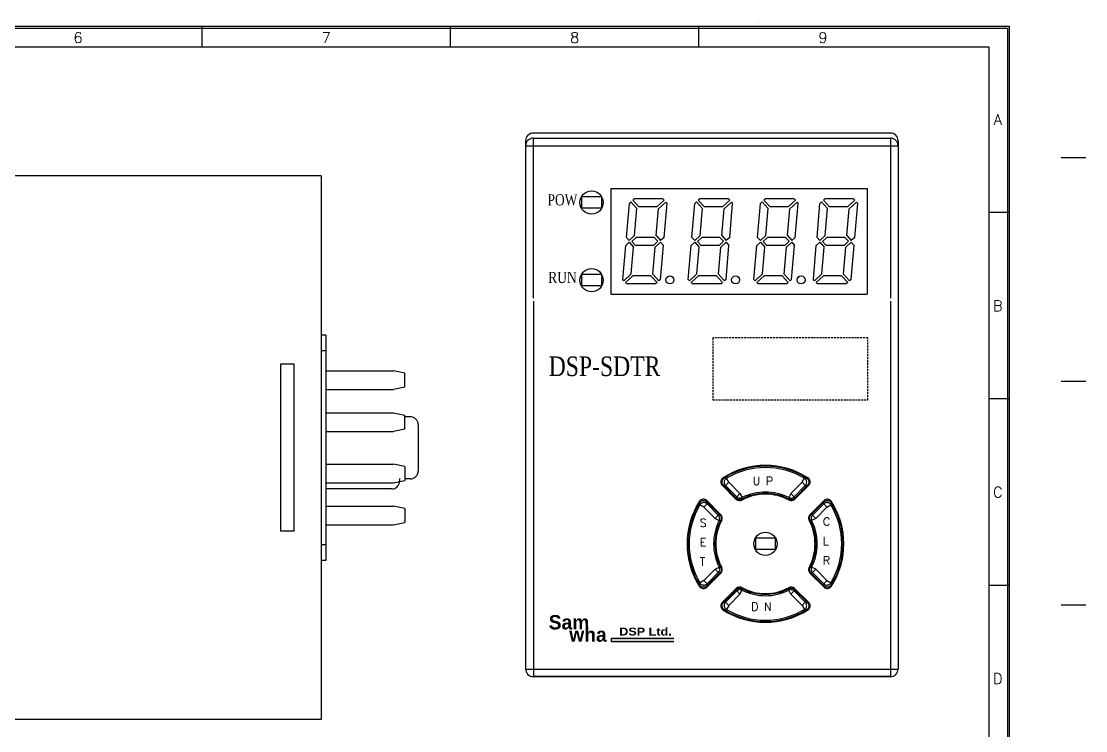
# Model space of a CAD drawing. Header units: millimetres. Extents: x 23 to 337, y 22 to 239.
# Drawn here: x 200 to 337.1, y 147.6 to 239 of the extents above; entities that cross this region are included whole.
import ezdxf
from ezdxf.enums import TextEntityAlignment as Align

# ---------------------------------------------------------------- set-up
doc = ezdxf.new("R2010")
doc.units = ezdxf.units.MM
doc.linetypes.add('HIDDEN', pattern=[0.375, 0.25, -0.125])
for name, color, linetype in [('03___PRT_ALL_CURVES', 7, 'Continuous'), ('20', 2, 'Continuous'), ('30', 3, 'Continuous'), ('40', 4, 'Continuous'), ('70', 7, 'Continuous'), ('도면층1', 7, 'Continuous')]:
    doc.layers.add(name, color=color, linetype=linetype)
doc.layers.add('Z_OM_OUTLINE', color=7, linetype='Continuous', lineweight=30)
doc.styles.add('SIMPLEX', font='SIMPLEX')
doc.styles.add('SS', font='batang.ttc', dxfattribs={"width": 0.8})
doc.styles.get("Standard").update_dxf_attribs({"font": 'BareunDotumPro1.ttf'})
doc.styles.add('STYLE2', font='romant.shx')

msp = doc.modelspace()

# ---------------------------------------------------------------- hatches: boundary and pattern name
msp.add_hatch(color=5).paths.add_polyline_path([(276.025, 159.046), (276.025, 159.503), (284.054, 159.503), (284.054, 159.046)])

# ---------------------------------------------------------------- linework, layer by layer
msp.add_line((238.605, 219.034), (238.605, 149.034))
at = {"color": 131, "linetype": 'HIDDEN'}
for p, q in [((289.062, 198.203), (289.062, 190.203)), ((309.062, 198.203), (289.062, 198.203)), ((309.062, 190.203), (309.062, 198.203)), ((289.062, 190.203), (309.062, 190.203))]:
    msp.add_line(p, q, dxfattribs=at)
at = {"color": 7, "linetype": 'Continuous'}
for p, q in [((291.13, 179.593), (290.823, 180.109)), ((300.562, 179.593), (300.869, 180.109)), ((290.269, 179.22), (292.093, 177.396)), ((290.428, 179.202), (292.111, 177.519)), ((291.13, 179.593), (290.706, 179.169)), ((290.706, 179.169), (292.144, 177.731)), ((291.13, 179.593), (292.568, 178.155)), ((299.124, 178.155), (300.562, 179.593)), ((299.548, 177.731), (300.986, 179.169)), ((299.581, 177.519), (301.264, 179.202)), ((299.6, 177.396), (301.423, 179.22)), ((300.562, 179.593), (300.986, 179.169)), ((290.113, 175.416), (288.289, 177.24)), ((289.99, 175.398), (288.306, 177.081)), ((292.568, 178.155), (292.144, 177.731)), ((292.568, 178.155), (292.838, 177.62)), ((299.124, 178.155), (298.854, 177.62)), ((299.124, 178.155), (299.548, 177.731)), ((303.403, 177.24), (301.579, 175.416)), ((303.386, 177.081), (301.702, 175.398)), ((287.915, 176.379), (287.4, 176.685)), ((287.915, 176.379), (288.34, 176.803)), ((289.354, 174.941), (287.915, 176.379)), ((289.778, 175.365), (288.34, 176.803)), ((303.353, 176.803), (301.914, 175.365)), ((303.777, 176.379), (302.339, 174.941)), ((303.777, 176.379), (303.353, 176.803)), ((303.777, 176.379), (304.292, 176.685)), ((289.354, 174.941), (289.778, 175.365)), ((289.354, 174.941), (289.889, 174.67)), ((302.339, 174.941), (301.803, 174.67)), ((302.339, 174.941), (301.914, 175.365)), ((287.915, 166.947), (289.354, 168.385)), ((288.289, 166.086), (290.113, 167.909)), ((288.306, 166.244), (289.99, 167.928)), ((288.34, 166.522), (289.778, 167.961)), ((289.354, 168.385), (289.889, 168.655)), ((289.354, 168.385), (289.778, 167.961)), ((301.579, 167.909), (303.403, 166.086)), ((301.702, 167.928), (303.386, 166.244)), ((302.339, 168.385), (301.803, 168.655)), ((302.339, 168.385), (301.914, 167.961)), ((301.914, 167.961), (303.353, 166.522)), ((302.339, 168.385), (303.777, 166.947)), ((287.915, 166.947), (287.4, 166.64)), ((287.915, 166.947), (288.34, 166.522)), ((303.777, 166.947), (303.353, 166.522)), ((303.777, 166.947), (304.292, 166.64)), ((292.093, 165.929), (290.269, 164.106)), ((292.111, 165.806), (290.428, 164.123)), ((292.144, 165.594), (290.706, 164.156)), ((292.568, 165.17), (291.13, 163.732)), ((292.568, 165.17), (292.144, 165.594)), ((292.568, 165.17), (292.838, 165.706)), ((299.124, 165.17), (298.854, 165.706)), ((299.124, 165.17), (299.548, 165.594)), ((300.562, 163.732), (299.124, 165.17)), ((300.986, 164.156), (299.548, 165.594)), ((301.264, 164.123), (299.581, 165.806)), ((301.423, 164.106), (299.6, 165.929)), ((291.13, 163.732), (290.706, 164.156)), ((291.13, 163.732), (290.823, 163.216)), ((300.562, 163.732), (300.986, 164.156)), ((300.562, 163.732), (300.869, 163.216))]:
    msp.add_line(p, q, dxfattribs=at)
at = {"color": 5}
for p, q in [((276.025, 159.503), (284.054, 159.503)), ((276.025, 159.046), (276.025, 159.503)), ((284.054, 159.046), (276.025, 159.046))]:
    msp.add_line(p, q, dxfattribs=at)
at = {"color": 7, "linetype": 'Continuous'}
for centre, radius, start, end in [((295.846, 171.663), 10.1, 57.1532, 122.8468), ((295.846, 171.663), 10, 57.90749, 122.09251), ((295.846, 171.663), 9.827, 59.26143, 120.73857), ((290.693, 179.644), 0.6, 122.8468, 225), ((300.999, 179.644), 0.6, 315, 57.1532), ((295.846, 171.663), 6.673, 63.2117, 116.7883), ((295.846, 171.663), 10.1, 147.1532, 212.8468), ((295.846, 171.663), 10, 147.90749, 212.09251), ((287.865, 176.815), 0.6, 45, 147.1532), ((292.517, 177.82), 0.6, 225, 298.39845), ((295.846, 171.663), 6.4, 61.60155, 118.39845), ((295.846, 171.663), 6.5, 62.20277, 117.79723), ((299.175, 177.82), 0.6, 241.60155, 315), ((303.827, 176.815), 0.6, 32.8468, 135), ((295.846, 171.663), 10, 327.90749, 32.09251), ((295.846, 171.663), 10.1, 327.1532, 32.8468), ((295.846, 171.663), 9.827, 149.26143, 210.73857), ((295.846, 171.663), 9.827, 329.26143, 30.73857), ((295.846, 171.663), 6.673, 153.2117, 206.7883), ((295.846, 171.663), 6.5, 152.20277, 207.79723), ((295.846, 171.663), 6.4, 151.60155, 208.39845), ((289.688, 174.992), 0.6, 331.60155, 45), ((302.004, 174.992), 0.6, 135, 208.39845), ((295.846, 171.663), 6.4, 331.60155, 28.39845), ((295.846, 171.663), 6.5, 332.20277, 27.79723), ((295.846, 171.663), 6.673, 333.2117, 26.7883), ((289.688, 168.333), 0.6, 315, 28.39845), ((302.004, 168.333), 0.6, 151.60155, 225), ((287.865, 166.51), 0.6, 212.8468, 315), ((292.517, 165.505), 0.6, 61.60155, 135), ((295.846, 171.663), 6.4, 241.60155, 298.39845), ((299.175, 165.505), 0.6, 45, 118.39845), ((303.827, 166.51), 0.6, 225, 327.1532), ((295.846, 171.663), 6.5, 242.20277, 297.79723), ((295.846, 171.663), 6.673, 243.2117, 296.7883), ((290.693, 163.681), 0.6, 135, 237.1532), ((295.846, 171.663), 9.827, 239.26143, 300.73857), ((300.999, 163.681), 0.6, 302.8468, 45), ((295.846, 171.663), 10.1, 237.1532, 302.8468), ((295.846, 171.663), 10, 237.90749, 302.09251)]:
    msp.add_arc(centre, radius, start, end, dxfattribs=at)
for points, knots in [([(290.322, 179.345), (290.294, 179.398), (290.253, 179.513), (290.247, 179.695), (290.294, 179.871), (290.359, 179.974), (290.399, 180.019)], [0, 0, 0, 0, 0.18163322, 0.35979349, 0.53752689, 0.71885142, 0.71885142, 0.71885142, 0.71885142]), ([(290.823, 180.109), (290.779, 180.082), (290.696, 180.017), (290.602, 179.892), (290.543, 179.746), (290.524, 179.59), (290.545, 179.434), (290.605, 179.289), (290.669, 179.206), (290.706, 179.169)], [0, 0, 0, 0, 0.1554188, 0.3108221, 0.4662646, 0.6217122, 0.777156, 0.9325527, 1.0879994, 1.0879994, 1.0879994, 1.0879994]), ([(290.823, 180.109), (290.791, 180.112), (290.726, 180.118), (290.629, 180.126), (290.565, 180.132), (290.533, 180.135)], [0, 0, 0, 0, 0.09793403, 0.19504373, 0.29134837, 0.29134837, 0.29134837, 0.29134837]), ([(300.869, 180.109), (300.901, 180.112), (300.966, 180.118), (301.063, 180.126), (301.127, 180.132), (301.159, 180.135)], [0, 0, 0, 0, 0.09793403, 0.19504373, 0.29134837, 0.29134837, 0.29134837, 0.29134837]), ([(300.986, 179.169), (301.023, 179.206), (301.087, 179.289), (301.147, 179.434), (301.168, 179.59), (301.149, 179.746), (301.09, 179.892), (300.996, 180.017), (300.913, 180.082), (300.869, 180.109)], [0, 0, 0, 0, 0.1554199, 0.3108228, 0.4662654, 0.6217129, 0.7771566, 0.9325534, 1.0879994, 1.0879994, 1.0879994, 1.0879994]), ([(301.292, 180.021), (301.331, 179.976), (301.396, 179.875), (301.445, 179.7), (301.44, 179.517), (301.399, 179.4), (301.371, 179.346)], [0, 0, 0, 0, 0.17824467, 0.3558606, 0.53595592, 0.71955243, 0.71955243, 0.71955243, 0.71955243]), ([(290.706, 179.169), (290.675, 179.173), (290.613, 179.181), (290.52, 179.192), (290.458, 179.199), (290.428, 179.202)], [0, 0, 0, 0, 0.09410115, 0.18745529, 0.28007926, 0.28007926, 0.28007926, 0.28007926]), ([(300.986, 179.169), (301.017, 179.173), (301.079, 179.181), (301.172, 179.192), (301.234, 179.199), (301.264, 179.202)], [0, 0, 0, 0, 0.09410115, 0.18745529, 0.28007926, 0.28007926, 0.28007926, 0.28007926]), ([(287.4, 176.685), (287.397, 176.718), (287.391, 176.783), (287.382, 176.879), (287.377, 176.944), (287.374, 176.976)], [0, 0, 0, 0, 0.09793403, 0.19504373, 0.29134837, 0.29134837, 0.29134837, 0.29134837]), ([(288.34, 176.803), (288.303, 176.839), (288.22, 176.903), (288.075, 176.964), (287.919, 176.985), (287.763, 176.965), (287.617, 176.907), (287.491, 176.812), (287.426, 176.73), (287.4, 176.685)], [0, 0, 0, 0, 0.1554199, 0.3108228, 0.4662654, 0.6217129, 0.7771566, 0.9325534, 1.0879994, 1.0879994, 1.0879994, 1.0879994]), ([(287.488, 177.109), (287.532, 177.148), (287.634, 177.213), (287.809, 177.261), (287.992, 177.256), (288.109, 177.216), (288.163, 177.187)], [0, 0, 0, 0, 0.17824467, 0.3558606, 0.53595592, 0.71955243, 0.71955243, 0.71955243, 0.71955243]), ([(288.34, 176.803), (288.336, 176.834), (288.328, 176.896), (288.317, 176.989), (288.31, 177.05), (288.306, 177.081)], [0, 0, 0, 0, 0.09410115, 0.18745529, 0.28007926, 0.28007926, 0.28007926, 0.28007926]), ([(292.144, 177.731), (292.14, 177.708), (292.133, 177.661), (292.122, 177.59), (292.115, 177.543), (292.111, 177.519)], [0, 0, 0, 0, 0.07104497, 0.14255308, 0.21452977, 0.21452977, 0.21452977, 0.21452977]), ([(292.144, 177.731), (292.179, 177.696), (292.259, 177.634), (292.398, 177.573), (292.548, 177.549), (292.699, 177.563), (292.794, 177.597), (292.838, 177.62)], [0, 0, 0, 0, 0.14989811, 0.2997689, 0.44966151, 0.59952442, 0.74945897, 0.74945897, 0.74945897, 0.74945897]), ([(292.672, 177.359), (292.622, 177.347), (292.519, 177.337), (292.367, 177.361), (292.273, 177.401), (292.23, 177.427)], [0, 0, 0, 0, 0.1536186, 0.30569037, 0.45697795, 0.45697795, 0.45697795, 0.45697795]), ([(292.838, 177.62), (292.836, 177.597), (292.83, 177.551), (292.822, 177.482), (292.817, 177.436), (292.815, 177.413)], [0, 0, 0, 0, 0.06907161, 0.13856176, 0.20847441, 0.20847441, 0.20847441, 0.20847441]), ([(298.854, 177.62), (298.898, 177.597), (298.994, 177.563), (299.144, 177.549), (299.294, 177.573), (299.433, 177.634), (299.513, 177.696), (299.548, 177.731)], [0, 0, 0, 0, 0.14990759, 0.2997754, 0.44966784, 0.59953127, 0.74945897, 0.74945897, 0.74945897, 0.74945897]), ([(298.854, 177.62), (298.856, 177.597), (298.862, 177.551), (298.87, 177.482), (298.875, 177.436), (298.877, 177.413)], [0, 0, 0, 0, 0.06907161, 0.13856176, 0.20847441, 0.20847441, 0.20847441, 0.20847441]), ([(299.461, 177.426), (299.417, 177.4), (299.323, 177.36), (299.171, 177.337), (299.069, 177.348), (299.019, 177.359)], [0, 0, 0, 0, 0.1525326, 0.30429745, 0.45704254, 0.45704254, 0.45704254, 0.45704254]), ([(299.548, 177.731), (299.552, 177.708), (299.559, 177.661), (299.57, 177.59), (299.578, 177.543), (299.581, 177.519)], [0, 0, 0, 0, 0.07104497, 0.14255308, 0.21452977, 0.21452977, 0.21452977, 0.21452977]), ([(303.353, 176.803), (303.356, 176.834), (303.364, 176.896), (303.375, 176.989), (303.382, 177.05), (303.386, 177.081)], [0, 0, 0, 0, 0.09410115, 0.18745529, 0.28007926, 0.28007926, 0.28007926, 0.28007926]), ([(304.292, 176.685), (304.266, 176.73), (304.201, 176.812), (304.075, 176.907), (303.929, 176.965), (303.773, 176.985), (303.618, 176.964), (303.473, 176.903), (303.389, 176.839), (303.353, 176.803)], [0, 0, 0, 0, 0.1554188, 0.3108221, 0.4662646, 0.6217122, 0.777156, 0.9325527, 1.0879994, 1.0879994, 1.0879994, 1.0879994]), ([(303.528, 177.186), (303.582, 177.215), (303.697, 177.255), (303.878, 177.262), (304.054, 177.215), (304.157, 177.15), (304.203, 177.11)], [0, 0, 0, 0, 0.18163322, 0.35979349, 0.53752689, 0.71885142, 0.71885142, 0.71885142, 0.71885142]), ([(304.292, 176.685), (304.295, 176.718), (304.301, 176.783), (304.31, 176.879), (304.315, 176.944), (304.318, 176.976)], [0, 0, 0, 0, 0.09793403, 0.19504373, 0.29134837, 0.29134837, 0.29134837, 0.29134837]), ([(289.778, 175.365), (289.801, 175.368), (289.848, 175.376), (289.919, 175.387), (289.966, 175.394), (289.99, 175.398)], [0, 0, 0, 0, 0.07104497, 0.14255308, 0.21452977, 0.21452977, 0.21452977, 0.21452977]), ([(289.889, 174.67), (289.911, 174.715), (289.945, 174.81), (289.959, 174.961), (289.935, 175.111), (289.875, 175.249), (289.813, 175.329), (289.778, 175.365)], [0, 0, 0, 0, 0.14990759, 0.2997754, 0.44966784, 0.59953127, 0.74945897, 0.74945897, 0.74945897, 0.74945897]), ([(289.889, 174.67), (289.912, 174.673), (289.958, 174.678), (290.027, 174.686), (290.073, 174.691), (290.096, 174.694)], [0, 0, 0, 0, 0.06907161, 0.13856176, 0.20847441, 0.20847441, 0.20847441, 0.20847441]), ([(290.082, 175.278), (290.108, 175.234), (290.149, 175.14), (290.172, 174.988), (290.161, 174.885), (290.149, 174.836)], [0, 0, 0, 0, 0.1525326, 0.30429745, 0.45704254, 0.45704254, 0.45704254, 0.45704254]), ([(301.543, 174.837), (301.531, 174.887), (301.52, 174.989), (301.544, 175.141), (301.585, 175.235), (301.61, 175.279)], [0, 0, 0, 0, 0.1536186, 0.30569037, 0.45697795, 0.45697795, 0.45697795, 0.45697795]), ([(301.803, 174.67), (301.78, 174.673), (301.734, 174.678), (301.665, 174.686), (301.619, 174.691), (301.596, 174.694)], [0, 0, 0, 0, 0.06907161, 0.13856176, 0.20847441, 0.20847441, 0.20847441, 0.20847441]), ([(301.914, 175.365), (301.891, 175.368), (301.844, 175.376), (301.773, 175.387), (301.726, 175.394), (301.702, 175.398)], [0, 0, 0, 0, 0.07104497, 0.14255308, 0.21452977, 0.21452977, 0.21452977, 0.21452977]), ([(301.914, 175.365), (301.879, 175.329), (301.817, 175.249), (301.757, 175.111), (301.733, 174.961), (301.747, 174.81), (301.781, 174.715), (301.803, 174.67)], [0, 0, 0, 0, 0.14989811, 0.2997689, 0.44966151, 0.59952442, 0.74945897, 0.74945897, 0.74945897, 0.74945897]), ([(289.778, 167.961), (289.813, 167.996), (289.875, 168.076), (289.935, 168.215), (289.959, 168.364), (289.945, 168.515), (289.911, 168.61), (289.889, 168.655)], [0, 0, 0, 0, 0.14989811, 0.2997689, 0.44966151, 0.59952442, 0.74945897, 0.74945897, 0.74945897, 0.74945897]), ([(289.778, 167.961), (289.801, 167.957), (289.848, 167.949), (289.919, 167.938), (289.966, 167.931), (289.99, 167.928)], [0, 0, 0, 0, 0.07104497, 0.14255308, 0.21452977, 0.21452977, 0.21452977, 0.21452977]), ([(289.889, 168.655), (289.912, 168.652), (289.958, 168.647), (290.027, 168.639), (290.073, 168.634), (290.096, 168.631)], [0, 0, 0, 0, 0.06907161, 0.13856176, 0.20847441, 0.20847441, 0.20847441, 0.20847441]), ([(290.15, 168.489), (290.161, 168.439), (290.172, 168.336), (290.148, 168.184), (290.108, 168.09), (290.082, 168.047)], [0, 0, 0, 0, 0.1536186, 0.30569037, 0.45697795, 0.45697795, 0.45697795, 0.45697795]), ([(301.61, 168.047), (301.584, 168.091), (301.543, 168.186), (301.52, 168.338), (301.531, 168.44), (301.543, 168.49)], [0, 0, 0, 0, 0.1525326, 0.30429745, 0.45704254, 0.45704254, 0.45704254, 0.45704254]), ([(301.803, 168.655), (301.78, 168.652), (301.734, 168.647), (301.665, 168.639), (301.619, 168.634), (301.596, 168.631)], [0, 0, 0, 0, 0.06907161, 0.13856176, 0.20847441, 0.20847441, 0.20847441, 0.20847441]), ([(301.914, 167.961), (301.891, 167.957), (301.844, 167.949), (301.773, 167.938), (301.726, 167.931), (301.702, 167.928)], [0, 0, 0, 0, 0.07104497, 0.14255308, 0.21452977, 0.21452977, 0.21452977, 0.21452977]), ([(301.803, 168.655), (301.781, 168.61), (301.747, 168.515), (301.733, 168.364), (301.757, 168.215), (301.817, 168.076), (301.879, 167.996), (301.914, 167.961)], [0, 0, 0, 0, 0.14990759, 0.2997754, 0.44966784, 0.59953127, 0.74945897, 0.74945897, 0.74945897, 0.74945897]), ([(287.4, 166.64), (287.397, 166.608), (287.391, 166.543), (287.382, 166.446), (287.377, 166.382), (287.374, 166.35)], [0, 0, 0, 0, 0.09793403, 0.19504373, 0.29134837, 0.29134837, 0.29134837, 0.29134837]), ([(287.4, 166.64), (287.426, 166.595), (287.491, 166.513), (287.617, 166.419), (287.763, 166.36), (287.919, 166.34), (288.075, 166.362), (288.22, 166.422), (288.303, 166.486), (288.34, 166.522)], [0, 0, 0, 0, 0.1554188, 0.3108221, 0.4662646, 0.6217122, 0.777156, 0.9325527, 1.0879994, 1.0879994, 1.0879994, 1.0879994]), ([(288.164, 166.139), (288.111, 166.11), (287.995, 166.07), (287.814, 166.064), (287.638, 166.111), (287.535, 166.176), (287.489, 166.215)], [0, 0, 0, 0, 0.18163322, 0.35979349, 0.53752689, 0.71885142, 0.71885142, 0.71885142, 0.71885142]), ([(288.34, 166.522), (288.336, 166.491), (288.328, 166.429), (288.317, 166.337), (288.31, 166.275), (288.306, 166.244)], [0, 0, 0, 0, 0.09410115, 0.18745529, 0.28007926, 0.28007926, 0.28007926, 0.28007926]), ([(292.231, 165.899), (292.275, 165.925), (292.369, 165.965), (292.521, 165.988), (292.623, 165.978), (292.673, 165.966)], [0, 0, 0, 0, 0.1525326, 0.30429745, 0.45704254, 0.45704254, 0.45704254, 0.45704254]), ([(299.02, 165.966), (299.07, 165.978), (299.173, 165.988), (299.325, 165.965), (299.419, 165.924), (299.462, 165.899)], [0, 0, 0, 0, 0.1536186, 0.30569037, 0.45697795, 0.45697795, 0.45697795, 0.45697795]), ([(303.353, 166.522), (303.389, 166.486), (303.473, 166.422), (303.618, 166.362), (303.773, 166.34), (303.929, 166.36), (304.075, 166.419), (304.201, 166.513), (304.266, 166.595), (304.292, 166.64)], [0, 0, 0, 0, 0.1554199, 0.3108228, 0.4662654, 0.6217129, 0.7771566, 0.9325534, 1.0879994, 1.0879994, 1.0879994, 1.0879994]), ([(303.353, 166.522), (303.356, 166.491), (303.364, 166.429), (303.375, 166.337), (303.382, 166.275), (303.386, 166.244)], [0, 0, 0, 0, 0.09410115, 0.18745529, 0.28007926, 0.28007926, 0.28007926, 0.28007926]), ([(304.204, 166.217), (304.16, 166.178), (304.058, 166.112), (303.883, 166.064), (303.7, 166.069), (303.584, 166.11), (303.529, 166.138)], [0, 0, 0, 0, 0.17824467, 0.3558606, 0.53595592, 0.71955243, 0.71955243, 0.71955243, 0.71955243]), ([(304.292, 166.64), (304.295, 166.608), (304.301, 166.543), (304.31, 166.446), (304.315, 166.382), (304.318, 166.35)], [0, 0, 0, 0, 0.09793403, 0.19504373, 0.29134837, 0.29134837, 0.29134837, 0.29134837]), ([(292.144, 165.594), (292.14, 165.618), (292.133, 165.665), (292.122, 165.735), (292.115, 165.783), (292.111, 165.806)], [0, 0, 0, 0, 0.07104497, 0.14255308, 0.21452977, 0.21452977, 0.21452977, 0.21452977]), ([(292.838, 165.706), (292.794, 165.728), (292.699, 165.762), (292.548, 165.776), (292.398, 165.752), (292.259, 165.692), (292.179, 165.63), (292.144, 165.594)], [0, 0, 0, 0, 0.14990759, 0.2997754, 0.44966784, 0.59953127, 0.74945897, 0.74945897, 0.74945897, 0.74945897]), ([(292.838, 165.706), (292.836, 165.728), (292.83, 165.774), (292.822, 165.843), (292.817, 165.89), (292.815, 165.913)], [0, 0, 0, 0, 0.06907161, 0.13856176, 0.20847441, 0.20847441, 0.20847441, 0.20847441]), ([(298.854, 165.706), (298.856, 165.728), (298.862, 165.774), (298.87, 165.843), (298.875, 165.89), (298.877, 165.913)], [0, 0, 0, 0, 0.06907161, 0.13856176, 0.20847441, 0.20847441, 0.20847441, 0.20847441]), ([(299.548, 165.594), (299.513, 165.63), (299.433, 165.692), (299.294, 165.752), (299.144, 165.776), (298.994, 165.762), (298.898, 165.728), (298.854, 165.706)], [0, 0, 0, 0, 0.14989811, 0.2997689, 0.44966151, 0.59952442, 0.74945897, 0.74945897, 0.74945897, 0.74945897]), ([(299.548, 165.594), (299.552, 165.618), (299.559, 165.665), (299.57, 165.735), (299.578, 165.783), (299.581, 165.806)], [0, 0, 0, 0, 0.07104497, 0.14255308, 0.21452977, 0.21452977, 0.21452977, 0.21452977]), ([(290.4, 163.304), (290.361, 163.349), (290.296, 163.451), (290.247, 163.625), (290.253, 163.808), (290.293, 163.925), (290.322, 163.979)], [0, 0, 0, 0, 0.17824467, 0.3558606, 0.53595592, 0.71955243, 0.71955243, 0.71955243, 0.71955243]), ([(290.706, 164.156), (290.675, 164.152), (290.613, 164.145), (290.52, 164.134), (290.458, 164.126), (290.428, 164.123)], [0, 0, 0, 0, 0.09410115, 0.18745529, 0.28007926, 0.28007926, 0.28007926, 0.28007926]), ([(290.706, 164.156), (290.669, 164.119), (290.605, 164.036), (290.545, 163.891), (290.524, 163.735), (290.543, 163.579), (290.602, 163.434), (290.696, 163.308), (290.779, 163.243), (290.823, 163.216)], [0, 0, 0, 0, 0.1554199, 0.3108228, 0.4662654, 0.6217129, 0.7771566, 0.9325534, 1.0879994, 1.0879994, 1.0879994, 1.0879994]), ([(290.823, 163.216), (290.791, 163.213), (290.726, 163.207), (290.629, 163.199), (290.565, 163.193), (290.533, 163.191)], [0, 0, 0, 0, 0.09793403, 0.19504373, 0.29134837, 0.29134837, 0.29134837, 0.29134837]), ([(300.869, 163.216), (300.913, 163.243), (300.996, 163.308), (301.09, 163.434), (301.149, 163.579), (301.168, 163.735), (301.147, 163.891), (301.087, 164.036), (301.023, 164.119), (300.986, 164.156)], [0, 0, 0, 0, 0.1554188, 0.3108221, 0.4662646, 0.6217122, 0.777156, 0.9325527, 1.0879994, 1.0879994, 1.0879994, 1.0879994]), ([(300.869, 163.216), (300.901, 163.213), (300.966, 163.207), (301.063, 163.199), (301.127, 163.193), (301.159, 163.191)], [0, 0, 0, 0, 0.09793403, 0.19504373, 0.29134837, 0.29134837, 0.29134837, 0.29134837]), ([(300.986, 164.156), (301.017, 164.152), (301.079, 164.145), (301.172, 164.134), (301.234, 164.126), (301.264, 164.123)], [0, 0, 0, 0, 0.09410115, 0.18745529, 0.28007926, 0.28007926, 0.28007926, 0.28007926]), ([(301.37, 163.981), (301.398, 163.927), (301.439, 163.812), (301.445, 163.63), (301.398, 163.455), (301.333, 163.352), (301.294, 163.306)], [0, 0, 0, 0, 0.18163322, 0.35979349, 0.53752689, 0.71885142, 0.71885142, 0.71885142, 0.71885142])]:
    msp.add_open_spline(points, degree=3, knots=knots, dxfattribs=at)
for points in [[(290.399, 180.019), (290.412, 180.034), (290.426, 180.049), (290.44, 180.063)], [(290.44, 180.063), (290.469, 180.09), (290.5, 180.114), (290.533, 180.135)], [(301.159, 180.135), (301.192, 180.114), (301.223, 180.09), (301.252, 180.063)], [(301.252, 180.063), (301.266, 180.049), (301.279, 180.036), (301.292, 180.021)], [(290.358, 179.286), (290.345, 179.305), (290.333, 179.324), (290.322, 179.345)], [(290.428, 179.202), (290.402, 179.228), (290.379, 179.256), (290.358, 179.286)], [(301.334, 179.286), (301.313, 179.256), (301.29, 179.228), (301.264, 179.202)], [(301.371, 179.346), (301.36, 179.325), (301.347, 179.305), (301.334, 179.286)], [(287.374, 176.976), (287.395, 177.009), (287.419, 177.04), (287.446, 177.068)], [(287.446, 177.068), (287.459, 177.083), (287.473, 177.096), (287.488, 177.109)], [(288.163, 177.187), (288.183, 177.176), (288.204, 177.164), (288.223, 177.15)], [(288.223, 177.15), (288.253, 177.13), (288.281, 177.107), (288.306, 177.081)], [(292.156, 177.478), (292.14, 177.491), (292.125, 177.505), (292.111, 177.519)], [(292.23, 177.427), (292.204, 177.442), (292.179, 177.459), (292.156, 177.478)], [(292.766, 177.39), (292.736, 177.377), (292.704, 177.367), (292.672, 177.359)], [(292.815, 177.413), (292.799, 177.404), (292.783, 177.397), (292.766, 177.39)], [(298.926, 177.39), (298.91, 177.397), (298.893, 177.404), (298.877, 177.413)], [(299.019, 177.359), (298.987, 177.367), (298.956, 177.377), (298.926, 177.39)], [(299.536, 177.478), (299.512, 177.459), (299.487, 177.442), (299.461, 177.426)], [(299.581, 177.519), (299.567, 177.505), (299.552, 177.491), (299.536, 177.478)], [(303.386, 177.081), (303.411, 177.107), (303.439, 177.13), (303.469, 177.151)], [(303.469, 177.151), (303.488, 177.164), (303.508, 177.176), (303.528, 177.186)], [(304.203, 177.11), (304.218, 177.097), (304.232, 177.083), (304.246, 177.068)], [(304.246, 177.068), (304.273, 177.04), (304.297, 177.009), (304.318, 176.976)], [(289.99, 175.398), (290.004, 175.383), (290.018, 175.368), (290.03, 175.353)], [(290.03, 175.353), (290.05, 175.329), (290.067, 175.304), (290.082, 175.278)], [(290.119, 174.743), (290.112, 174.726), (290.105, 174.71), (290.096, 174.694)], [(290.149, 174.836), (290.142, 174.804), (290.132, 174.773), (290.119, 174.743)], [(301.573, 174.743), (301.56, 174.773), (301.55, 174.805), (301.543, 174.837)], [(301.596, 174.694), (301.588, 174.71), (301.58, 174.726), (301.573, 174.743)], [(301.61, 175.279), (301.625, 175.305), (301.643, 175.329), (301.662, 175.353)], [(301.662, 175.353), (301.674, 175.368), (301.688, 175.383), (301.702, 175.398)], [(290.03, 167.973), (290.018, 167.957), (290.004, 167.942), (289.99, 167.928)], [(290.082, 168.047), (290.067, 168.021), (290.049, 167.996), (290.03, 167.973)], [(290.096, 168.631), (290.104, 168.616), (290.112, 168.599), (290.119, 168.583)], [(290.119, 168.583), (290.132, 168.552), (290.142, 168.521), (290.15, 168.489)], [(301.543, 168.49), (301.55, 168.521), (301.56, 168.553), (301.573, 168.583)], [(301.573, 168.583), (301.58, 168.599), (301.588, 168.616), (301.596, 168.631)], [(301.662, 167.973), (301.643, 167.996), (301.625, 168.021), (301.61, 168.047)], [(301.702, 167.928), (301.688, 167.942), (301.674, 167.957), (301.662, 167.973)], [(287.446, 166.257), (287.419, 166.285), (287.395, 166.317), (287.374, 166.35)], [(287.489, 166.215), (287.474, 166.228), (287.46, 166.242), (287.446, 166.257)], [(288.223, 166.175), (288.204, 166.162), (288.184, 166.15), (288.164, 166.139)], [(288.306, 166.244), (288.281, 166.219), (288.253, 166.195), (288.223, 166.175)], [(292.673, 165.966), (292.705, 165.958), (292.736, 165.948), (292.766, 165.936)], [(298.926, 165.936), (298.956, 165.948), (298.988, 165.959), (299.02, 165.966)], [(303.469, 166.175), (303.439, 166.195), (303.411, 166.219), (303.386, 166.244)], [(303.529, 166.138), (303.509, 166.149), (303.488, 166.161), (303.469, 166.175)], [(304.246, 166.257), (304.233, 166.243), (304.219, 166.229), (304.204, 166.217)], [(304.318, 166.35), (304.297, 166.317), (304.273, 166.285), (304.246, 166.257)], [(292.111, 165.806), (292.125, 165.821), (292.14, 165.834), (292.156, 165.847)], [(292.156, 165.847), (292.18, 165.866), (292.205, 165.884), (292.231, 165.899)], [(292.766, 165.936), (292.783, 165.929), (292.799, 165.921), (292.815, 165.913)], [(298.877, 165.913), (298.893, 165.921), (298.909, 165.929), (298.926, 165.936)], [(299.462, 165.899), (299.488, 165.883), (299.513, 165.866), (299.536, 165.847)], [(299.536, 165.847), (299.552, 165.834), (299.567, 165.821), (299.581, 165.806)], [(290.322, 163.979), (290.333, 164), (290.345, 164.02), (290.358, 164.04)], [(290.358, 164.04), (290.379, 164.069), (290.402, 164.097), (290.428, 164.123)], [(290.44, 163.263), (290.426, 163.276), (290.413, 163.29), (290.4, 163.304)], [(290.533, 163.191), (290.5, 163.212), (290.469, 163.236), (290.44, 163.263)], [(301.252, 163.263), (301.223, 163.236), (301.192, 163.212), (301.159, 163.191)], [(301.294, 163.306), (301.28, 163.291), (301.266, 163.276), (301.252, 163.263)], [(301.264, 164.123), (301.29, 164.097), (301.313, 164.069), (301.334, 164.04)], [(301.334, 164.04), (301.347, 164.021), (301.359, 164.001), (301.37, 163.981)]]:
    msp.add_open_spline(points, degree=3, dxfattribs=at)
at = {"layer": '03___PRT_ALL_CURVES', "color": 4, "linetype": 'Continuous'}
for p, q in [((272.147, 216.35), (272.147, 214.95)), ((274.747, 216.35), (272.147, 216.35)), ((274.747, 214.95), (274.747, 216.35)), ((272.147, 214.95), (274.747, 214.95)), ((274.747, 206.35), (272.147, 206.35)), ((272.147, 206.35), (272.147, 204.95)), ((274.747, 204.95), (274.747, 206.35)), ((272.147, 204.95), (274.747, 204.95)), ((294.547, 172.4), (294.547, 171)), ((297.147, 172.4), (294.547, 172.4)), ((297.147, 171), (297.147, 172.4)), ((294.547, 171), (297.147, 171))]:
    msp.add_line(p, q, dxfattribs=at)
at = {"layer": '20', "color": 7}
for p, q in [((25.91, 235.678), (324.63, 235.678)), ((324.63, 235.678), (324.63, 44.718))]:
    msp.add_line(p, q, dxfattribs=at)
at = {"layer": '30', "color": 7}
for p, q in [((223.27, 235.678), (223.27, 238.318)), ((255.27, 235.678), (255.27, 238.318)), ((287.27, 235.678), (287.27, 238.318)), ((337.115, 221.354), (333.947, 221.354)), ((327.27, 214.318), (324.63, 214.318)), ((337.115, 192.554), (333.947, 192.554)), ((327.27, 190.318), (324.63, 190.318)), ((327.27, 166.318), (324.63, 166.318)), ((337.115, 163.754), (333.947, 163.754))]:
    msp.add_line(p, q, dxfattribs=at)
at = {"layer": '70', "color": 7}
for points in [[(327.27, 22.318), (23.27, 22.318), (23.27, 238.318), (327.27, 238.318)], [(327.03, 22.558), (23.51, 22.558), (23.51, 238.078), (327.03, 238.078)]]:
    msp.add_lwpolyline(points, close=True, dxfattribs=at)
msp.add_solid([(294.837, 238.808), (294.885, 238.808), (294.861, 238.952)], dxfattribs=at)
at = {"layer": 'Z_OM_OUTLINE', "linetype": 'Continuous'}
for p, q in [((264.946, 223.563), (264.946, 155.563)), ((311.946, 224.563), (265.946, 224.563)), ((312.946, 223.563), (312.946, 155.563)), ((238.605, 219.034), (169.605, 219.034)), ((239.205, 198.534), (238.605, 198.534)), ((239.205, 198.534), (239.205, 169.534)), ((239.205, 196.534), (238.605, 196.534)), ((239.205, 193.934), (247.905, 193.934)), ((249.405, 193.634), (247.905, 193.934)), ((249.405, 191.834), (249.405, 193.634)), ((239.205, 191.534), (247.905, 191.534)), ((249.405, 191.834), (247.905, 191.534)), ((239.205, 188.534), (247.905, 188.534)), ((247.905, 188.534), (249.405, 188.234)), ((249.405, 186.434), (249.405, 188.234)), ((251.105, 187.034), (251.105, 181.034)), ((239.205, 186.134), (247.905, 186.134)), ((249.405, 186.434), (247.905, 186.134)), ((239.205, 181.934), (247.905, 181.934)), ((249.405, 181.634), (247.905, 181.934)), ((249.405, 181.634), (249.405, 179.834)), ((247.905, 179.534), (249.405, 179.834)), ((239.205, 179.534), (247.905, 179.534)), ((239.205, 176.534), (247.905, 176.534)), ((249.405, 176.234), (247.905, 176.534)), ((249.405, 176.234), (249.405, 174.434)), ((247.905, 174.134), (249.405, 174.434)), ((239.205, 174.134), (247.905, 174.134)), ((239.205, 171.534), (238.605, 171.534)), ((239.205, 169.534), (238.605, 169.534)), ((311.946, 154.563), (265.946, 154.563)), ((238.605, 149.034), (169.605, 149.034))]:
    msp.add_line(p, q, dxfattribs=at)
at = {"layer": 'Z_OM_OUTLINE'}
for p, q in [((265.946, 223.913), (311.946, 223.913)), ((265.946, 203.313), (265.946, 223.913)), ((311.946, 223.913), (311.946, 203.313)), ((264.946, 222.913), (312.946, 222.913)), ((275.946, 217.413), (308.946, 217.413)), ((275.946, 217.413), (275.946, 203.813)), ((308.946, 217.413), (308.946, 203.813)), ((275.946, 203.813), (308.946, 203.813)), ((264.946, 201.913), (264.946, 155.513)), ((265.946, 202.913), (265.943, 154.566)), ((311.946, 202.913), (311.946, 154.563)), ((312.946, 201.913), (312.946, 155.513)), ((233.378, 194.784), (233.378, 173.284)), ((235.105, 194.784), (233.378, 194.784)), ((235.105, 173.284), (235.105, 194.784)), ((250.105, 188.034), (249.405, 188.034)), ((248.705, 180.074), (248.705, 179.734)), ((250.105, 180.034), (249.405, 180.034)), ((247.705, 178.734), (239.205, 178.734)), ((235.105, 173.284), (233.378, 173.284)), ((264.946, 155.513), (312.946, 155.513)), ((265.943, 154.566), (311.946, 154.563))]:
    msp.add_line(p, q, dxfattribs=at)
at = {"layer": 'Z_OM_OUTLINE', "color": 7}
for p, q in [((277.93, 211.131), (278.314, 215.511)), ((278.508, 215.689), (278.314, 215.511)), ((278.508, 215.689), (279.295, 214.83)), ((278.94, 216.084), (278.746, 215.906)), ((278.746, 215.906), (279.533, 215.048)), ((282.645, 216.084), (278.94, 216.084)), ((281.85, 215.048), (282.799, 215.916)), ((282.068, 214.81), (283.016, 215.679)), ((282.645, 216.084), (282.799, 215.916)), ((282.787, 211.131), (283.17, 215.511)), ((283.016, 215.679), (283.17, 215.511)), ((286.385, 211.131), (286.768, 215.511)), ((286.962, 215.689), (286.768, 215.511)), ((286.962, 215.689), (287.749, 214.83)), ((287.394, 216.084), (287.2, 215.906)), ((287.2, 215.906), (287.987, 215.048)), ((291.099, 216.084), (287.394, 216.084)), ((290.305, 215.048), (291.253, 215.916)), ((290.523, 214.81), (291.471, 215.679)), ((291.099, 216.084), (291.253, 215.916)), ((291.242, 211.131), (291.625, 215.511)), ((291.471, 215.679), (291.625, 215.511)), ((294.839, 211.131), (295.222, 215.511)), ((295.417, 215.689), (295.222, 215.511)), ((295.417, 215.689), (296.203, 214.83)), ((295.849, 216.084), (295.654, 215.906)), ((295.654, 215.906), (296.441, 215.048)), ((299.553, 216.084), (295.849, 216.084)), ((298.759, 215.048), (299.707, 215.916)), ((298.977, 214.81), (299.925, 215.679)), ((299.553, 216.084), (299.707, 215.916)), ((299.696, 211.131), (300.079, 215.511)), ((299.925, 215.679), (300.079, 215.511)), ((302.494, 211.131), (302.877, 215.511)), ((303.071, 215.689), (302.877, 215.511)), ((303.071, 215.689), (303.858, 214.83)), ((303.503, 216.084), (303.309, 215.906)), ((303.309, 215.906), (304.096, 215.048)), ((307.208, 216.084), (303.503, 216.084)), ((306.414, 215.048), (307.362, 215.916)), ((306.632, 214.81), (307.58, 215.679)), ((307.208, 216.084), (307.362, 215.916)), ((307.35, 211.131), (307.734, 215.511)), ((307.58, 215.679), (307.734, 215.511)), ((278.992, 211.369), (279.295, 214.83)), ((281.85, 215.048), (279.533, 215.048)), ((281.766, 211.349), (282.068, 214.81)), ((287.446, 211.369), (287.749, 214.83)), ((290.305, 215.048), (287.987, 215.048)), ((290.22, 211.349), (290.523, 214.81)), ((295.901, 211.369), (296.203, 214.83)), ((298.759, 215.048), (296.441, 215.048)), ((298.674, 211.349), (298.977, 214.81)), ((303.555, 211.369), (303.858, 214.83)), ((306.414, 215.048), (304.096, 215.048)), ((306.329, 211.349), (306.632, 214.81)), ((278.296, 210.731), (278.992, 211.369)), ((281.766, 211.349), (282.34, 210.721)), ((286.751, 210.731), (287.446, 211.369)), ((290.22, 211.349), (290.795, 210.721)), ((295.205, 210.731), (295.901, 211.369)), ((298.674, 211.349), (299.249, 210.721)), ((302.86, 210.731), (303.555, 211.369)), ((306.329, 211.349), (306.904, 210.721)), ((277.456, 205.714), (277.84, 210.094)), ((277.84, 210.094), (278.286, 210.503)), ((277.93, 211.131), (278.296, 210.731)), ((278.286, 210.503), (278.861, 209.876)), ((278.559, 206.415), (278.861, 209.876)), ((278.633, 210.602), (279.21, 211.131)), ((278.633, 210.602), (279.099, 210.094)), ((281.417, 210.094), (279.099, 210.094)), ((281.528, 211.131), (279.21, 211.131)), ((281.332, 206.395), (281.635, 209.856)), ((281.994, 210.622), (281.417, 210.094)), ((281.528, 211.131), (281.994, 210.622)), ((282.33, 210.493), (281.635, 209.856)), ((282.313, 205.714), (282.696, 210.094)), ((282.33, 210.493), (282.696, 210.094)), ((282.787, 211.131), (282.34, 210.721)), ((285.911, 205.714), (286.294, 210.094)), ((286.294, 210.094), (286.741, 210.503)), ((286.385, 211.131), (286.751, 210.731)), ((286.741, 210.503), (287.316, 209.876)), ((287.013, 206.415), (287.316, 209.876)), ((287.088, 210.602), (287.664, 211.131)), ((287.088, 210.602), (287.554, 210.094)), ((289.871, 210.094), (287.554, 210.094)), ((289.982, 211.131), (287.664, 211.131)), ((289.787, 206.395), (290.089, 209.856)), ((290.448, 210.622), (289.871, 210.094)), ((289.982, 211.131), (290.448, 210.622)), ((290.785, 210.493), (290.089, 209.856)), ((290.768, 205.714), (291.151, 210.094)), ((290.785, 210.493), (291.151, 210.094)), ((291.242, 211.131), (290.795, 210.721)), ((294.365, 205.714), (294.748, 210.094)), ((294.748, 210.094), (295.195, 210.503)), ((294.839, 211.131), (295.205, 210.731)), ((295.195, 210.503), (295.77, 209.876)), ((295.467, 206.415), (295.77, 209.876)), ((295.542, 210.602), (296.119, 211.131)), ((295.542, 210.602), (296.008, 210.094)), ((298.326, 210.094), (296.008, 210.094)), ((298.436, 211.131), (296.119, 211.131)), ((298.241, 206.395), (298.544, 209.856)), ((298.902, 210.622), (298.326, 210.094)), ((298.436, 211.131), (298.902, 210.622)), ((299.239, 210.493), (298.544, 209.856)), ((299.222, 205.714), (299.605, 210.094)), ((299.239, 210.493), (299.605, 210.094)), ((299.696, 211.131), (299.249, 210.721)), ((302.02, 205.714), (302.403, 210.094)), ((302.403, 210.094), (302.85, 210.503)), ((302.494, 211.131), (302.86, 210.731)), ((302.85, 210.503), (303.425, 209.876)), ((303.122, 206.415), (303.425, 209.876)), ((303.196, 210.602), (303.773, 211.131)), ((303.196, 210.602), (303.662, 210.094)), ((305.98, 210.094), (303.662, 210.094)), ((306.091, 211.131), (303.773, 211.131)), ((305.895, 206.395), (306.198, 209.856)), ((306.557, 210.622), (305.98, 210.094)), ((306.091, 211.131), (306.557, 210.622)), ((306.894, 210.493), (306.198, 209.856)), ((306.877, 205.714), (307.26, 210.094)), ((306.894, 210.493), (307.26, 210.094)), ((307.35, 211.131), (306.904, 210.721)), ((278.559, 206.415), (277.61, 205.546)), ((278.776, 206.177), (277.828, 205.308)), ((281.094, 206.177), (278.776, 206.177)), ((281.881, 205.318), (281.094, 206.177)), ((282.119, 205.536), (281.332, 206.395)), ((287.013, 206.415), (286.065, 205.546)), ((287.231, 206.177), (286.283, 205.308)), ((289.549, 206.177), (287.231, 206.177)), ((290.336, 205.318), (289.549, 206.177)), ((290.574, 205.536), (289.787, 206.395)), ((295.467, 206.415), (294.519, 205.546)), ((295.685, 206.177), (294.737, 205.308)), ((298.003, 206.177), (295.685, 206.177)), ((298.79, 205.318), (298.003, 206.177)), ((299.028, 205.536), (298.241, 206.395)), ((303.122, 206.415), (302.174, 205.546)), ((303.34, 206.177), (302.391, 205.308)), ((305.658, 206.177), (303.34, 206.177)), ((306.445, 205.318), (305.658, 206.177)), ((306.682, 205.536), (305.895, 206.395)), ((277.61, 205.546), (277.456, 205.714)), ((277.982, 205.14), (277.828, 205.308)), ((281.687, 205.14), (277.982, 205.14)), ((281.881, 205.318), (281.687, 205.14)), ((282.313, 205.714), (282.119, 205.536)), ((286.065, 205.546), (285.911, 205.714)), ((286.437, 205.14), (286.283, 205.308)), ((290.142, 205.14), (286.437, 205.14)), ((290.336, 205.318), (290.142, 205.14)), ((290.768, 205.714), (290.574, 205.536)), ((294.519, 205.546), (294.365, 205.714)), ((294.891, 205.14), (294.737, 205.308)), ((298.596, 205.14), (294.891, 205.14)), ((298.79, 205.318), (298.596, 205.14)), ((299.222, 205.714), (299.028, 205.536)), ((302.174, 205.546), (302.02, 205.714)), ((302.545, 205.14), (302.391, 205.308)), ((306.25, 205.14), (302.545, 205.14)), ((306.445, 205.318), (306.25, 205.14)), ((306.877, 205.714), (306.682, 205.536))]:
    msp.add_line(p, q, dxfattribs=at)
for centre in [(283.539, 205.659), (291.993, 205.659), (300.448, 205.659)]:
    msp.add_circle(centre, 0.518, dxfattribs=at)
at = {"layer": 'Z_OM_OUTLINE', "linetype": 'Continuous'}
for centre, start, end in [((265.946, 223.563), 90, 180), ((311.946, 223.563), 0, 90), ((265.946, 155.563), 180, 270), ((311.946, 155.563), 270, 0)]:
    msp.add_arc(centre, 1, start, end, dxfattribs=at)
at = {"layer": 'Z_OM_OUTLINE'}
for centre, start, end in [((265.946, 222.913), 90, 180), ((311.946, 222.913), 0, 90), ((250.105, 187.034), 0, 90), ((247.705, 179.734), 270, 0), ((250.105, 181.034), 270, 0)]:
    msp.add_arc(centre, 1, start, end, dxfattribs=at)
at = {"layer": '도면층1'}
for centre in [(273.446, 215.613), (273.446, 205.613), (295.846, 171.663)]:
    msp.add_circle(centre, 1.5, dxfattribs=at)

# ---------------------------------------------------------------- texts
at = {"color": 7, "linetype": 'Continuous', "style": 'SS', "width": 0.8}
msp.add_text('DSP-SDTR', height=2.52, dxfattribs=at).set_placement((267.928, 193.272))
at = {"color": 0, "style": 'STYLE2'}
for s, height, p in [('U P', 1.0426, (294.206, 179.237)), ('S', 1.043, (287.38, 173.847)), ('C', 1.043, (303.257, 174.012)), ('E', 1.043, (287.38, 171.347)), ('L', 1.043, (303.257, 171.512)), ('T', 1.043, (287.38, 168.847)), ('R', 1.043, (303.257, 169.012)), ('D N', 1.0426, (294.016, 163.058))]:
    msp.add_text(s, height=height, dxfattribs=at).set_placement(p)
at = {"color": 20, "insert": (267.923, 162.497), "char_height": 1.8522, "width": 6.65598, "attachment_point": 1}
msp.add_mtext('{\\fPump Demi Bold LET|b0|i0|c0|p2;Sam}', dxfattribs=at)
at = {"color": 5, "insert": (270.574, 160.912), "char_height": 1.8522, "width": 6.65598, "attachment_point": 1}
msp.add_mtext('{\\fPump Demi Bold LET|b0|i0|c0|p2;wha}', dxfattribs=at)
at = {"color": 0, "insert": (277.009, 160.879), "char_height": 1.01593, "width": 7.04487, "attachment_point": 1}
msp.add_mtext('{\\fArial Black|b0|i0|c0|p34;DSP Ltd.}', dxfattribs=at)
at = {"layer": '30', "color": 7, "style": 'SIMPLEX'}
for s, p in [('6', (207.27, 236.841)), ('7', (239.27, 236.841)), ('8', (271.27, 236.841)), ('9', (303.27, 236.841)), ('A', (325.79, 226.318)), ('B', (325.79, 202.318)), ('C', (325.79, 178.318)), ('D', (325.79, 154.318))]:
    msp.add_text(s, height=1.36, dxfattribs=at).set_placement(p, align=Align.MIDDLE)
at = {"layer": '40', "color": 0, "style": 'SS', "width": 0.8}
for s, p in [('POW', (269.692, 215.25)), ('RUN', (269.692, 205.25))]:
    msp.add_text(s, height=1.4352, dxfattribs=at).set_placement(p, align=Align.CENTER)

doc.saveas('drawing.dxf')
